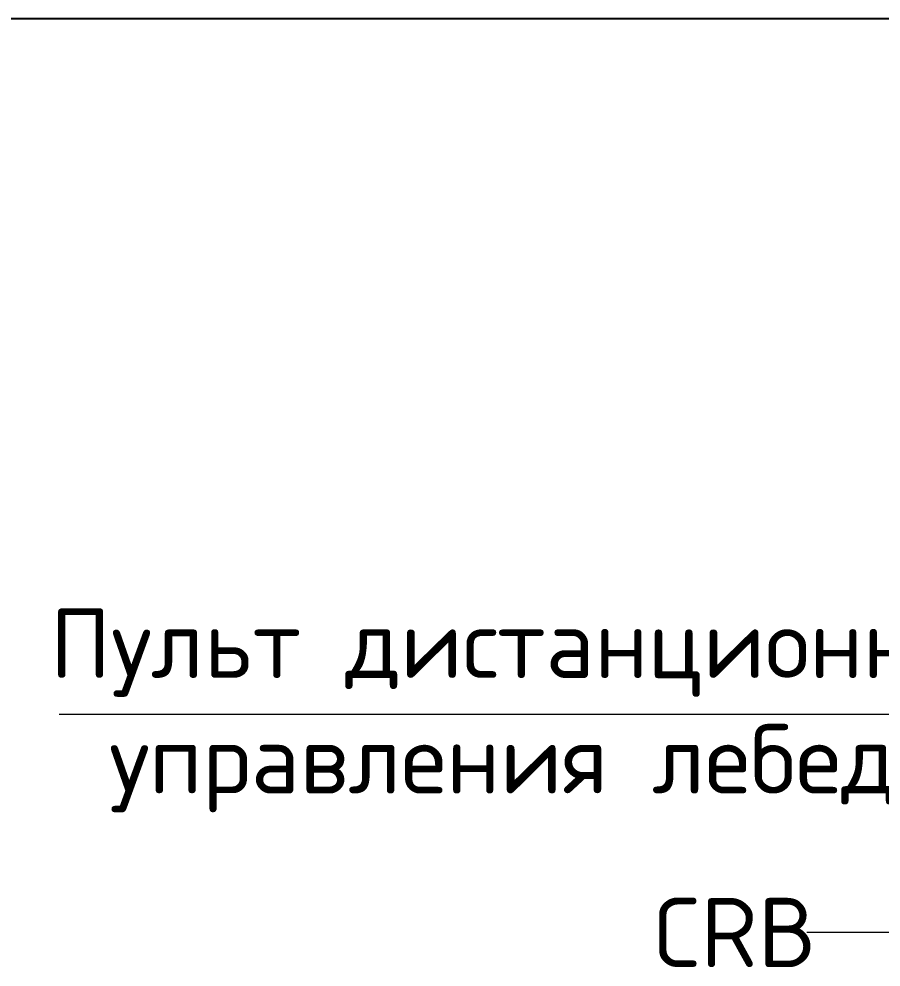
# Model space of a CAD drawing. Header units: millimetres. Extents: x 3050 to 430575, y -569542 to 36130.
# Drawn here: x 310384 to 312132, y -471630 to -469707 of the extents above; entities that cross this region are included whole.
import ezdxf

# ---------------------------------------------------------------- set-up
doc = ezdxf.new("R2010")
doc.units = ezdxf.units.MM
doc.layers.add('PDF _Геометрия', color=7, linetype='Continuous')
doc.layers.add('PDF _Текст', color=7, linetype='Continuous')
doc.styles.add('PDF ISOCPEUR', font='isocpeur.ttf')

# ---------------------------------------------------------------- blocks, each defined once
blk = doc.blocks.new('ТХ3 4 этаж')
at = {"layer": 'PDF _Геометрия', "color": 5, "lineweight": 25}
blk.add_lwpolyline([(42791.6, -55919), (41233.7, -55365.5), (35754.1, -55365.5)], dxfattribs=at)
at = {"layer": 'PDF _Геометрия', "color": 5, "lineweight": 9}
for points in [[(43006.9, -56973.7), (41970.3, -58186.7), (37399.1, -58186.7)], [(43075.7, -57849.9), (40869, -59071.3), (40430.6, -59071.3)]]:
    blk.add_lwpolyline(points, dxfattribs=at)
at = {"layer": 'PDF _Текст', "color": 5, "lineweight": 30, "style": 'PDF ISOCPEUR'}
for s, insert, char_height, attachment_point in [('Пульт дистанционного \\Pуправления лебедкой', (41418.1, -58171.2), 281.055, 6), ('СRB', (39811, -59071.3), 281.03, 4)]:
    blk.add_mtext(s, dxfattribs=dict(at, insert=insert, char_height=char_height, attachment_point=attachment_point))

msp = doc.modelspace()

# ---------------------------------------------------------------- block references
at = {"xscale": 0.5, "yscale": 0.5, "zscale": 0.5}
msp.add_blockref('ТХ3 4 этаж', (291766.25, -442024.29), dxfattribs=at)

doc.saveas('drawing.dxf')
